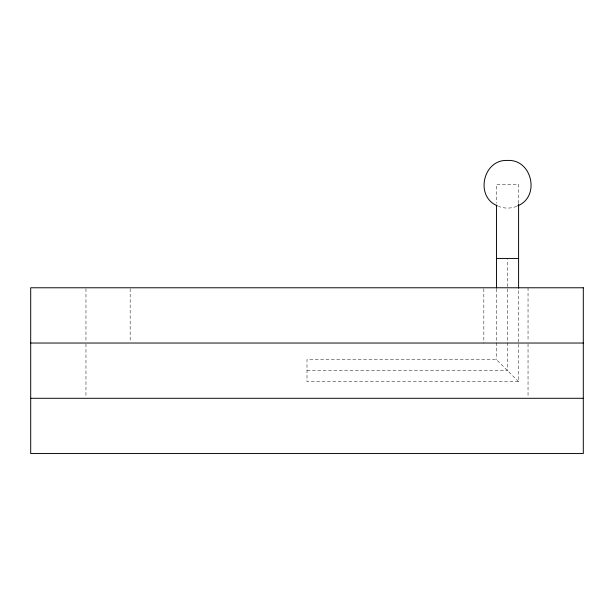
<?xml version="1.0" encoding="UTF-8"?>
<svg xmlns="http://www.w3.org/2000/svg" width="614" height="614" viewBox="0 0 614 614"><rect width="100%" height="100%" fill="white"/><g stroke="black" fill="none" stroke-linecap="round" stroke-linejoin="round"><path stroke-width="0.46" stroke-dasharray="3.07 2.3" d="M516.681 206.289C510.917 208.699 504.209 208.699 498.445 206.289M518.577 381.678L496.549 359.651L307 359.627L307 381.701L518.6 381.701L518.6 288.173M307 370.664L507.563 370.664L507.563 259.4M528.04 287.774L528.04 341.131M528.04 343.986L528.04 396.391M518.6 203.288L518.6 184.277L496.526 184.277L496.526 203.288M496.526 288.987L496.526 359.627M483.832 288.726L483.832 343.034M130.168 288.726L130.168 341.131M85.96 288.726L85.96 341.131M85.96 343.986L85.96 396.391"/><path stroke-width="0.92" d="M517.748 205.813C540.512 196.61 532.077 159.034 507.563 160.446C483.049 159.034 474.614 196.61 497.371 205.813M496.526 258.44L518.6 258.44M30.7 343.034L583.3 343.034M30.7 398.294L583.3 398.294M518.6 204.239L518.6 288.173M496.526 205.191L496.526 288.027M583.3 287.774L30.7 287.774L30.7 453.554L583.3 453.554L583.3 287.774"/></g></svg>
